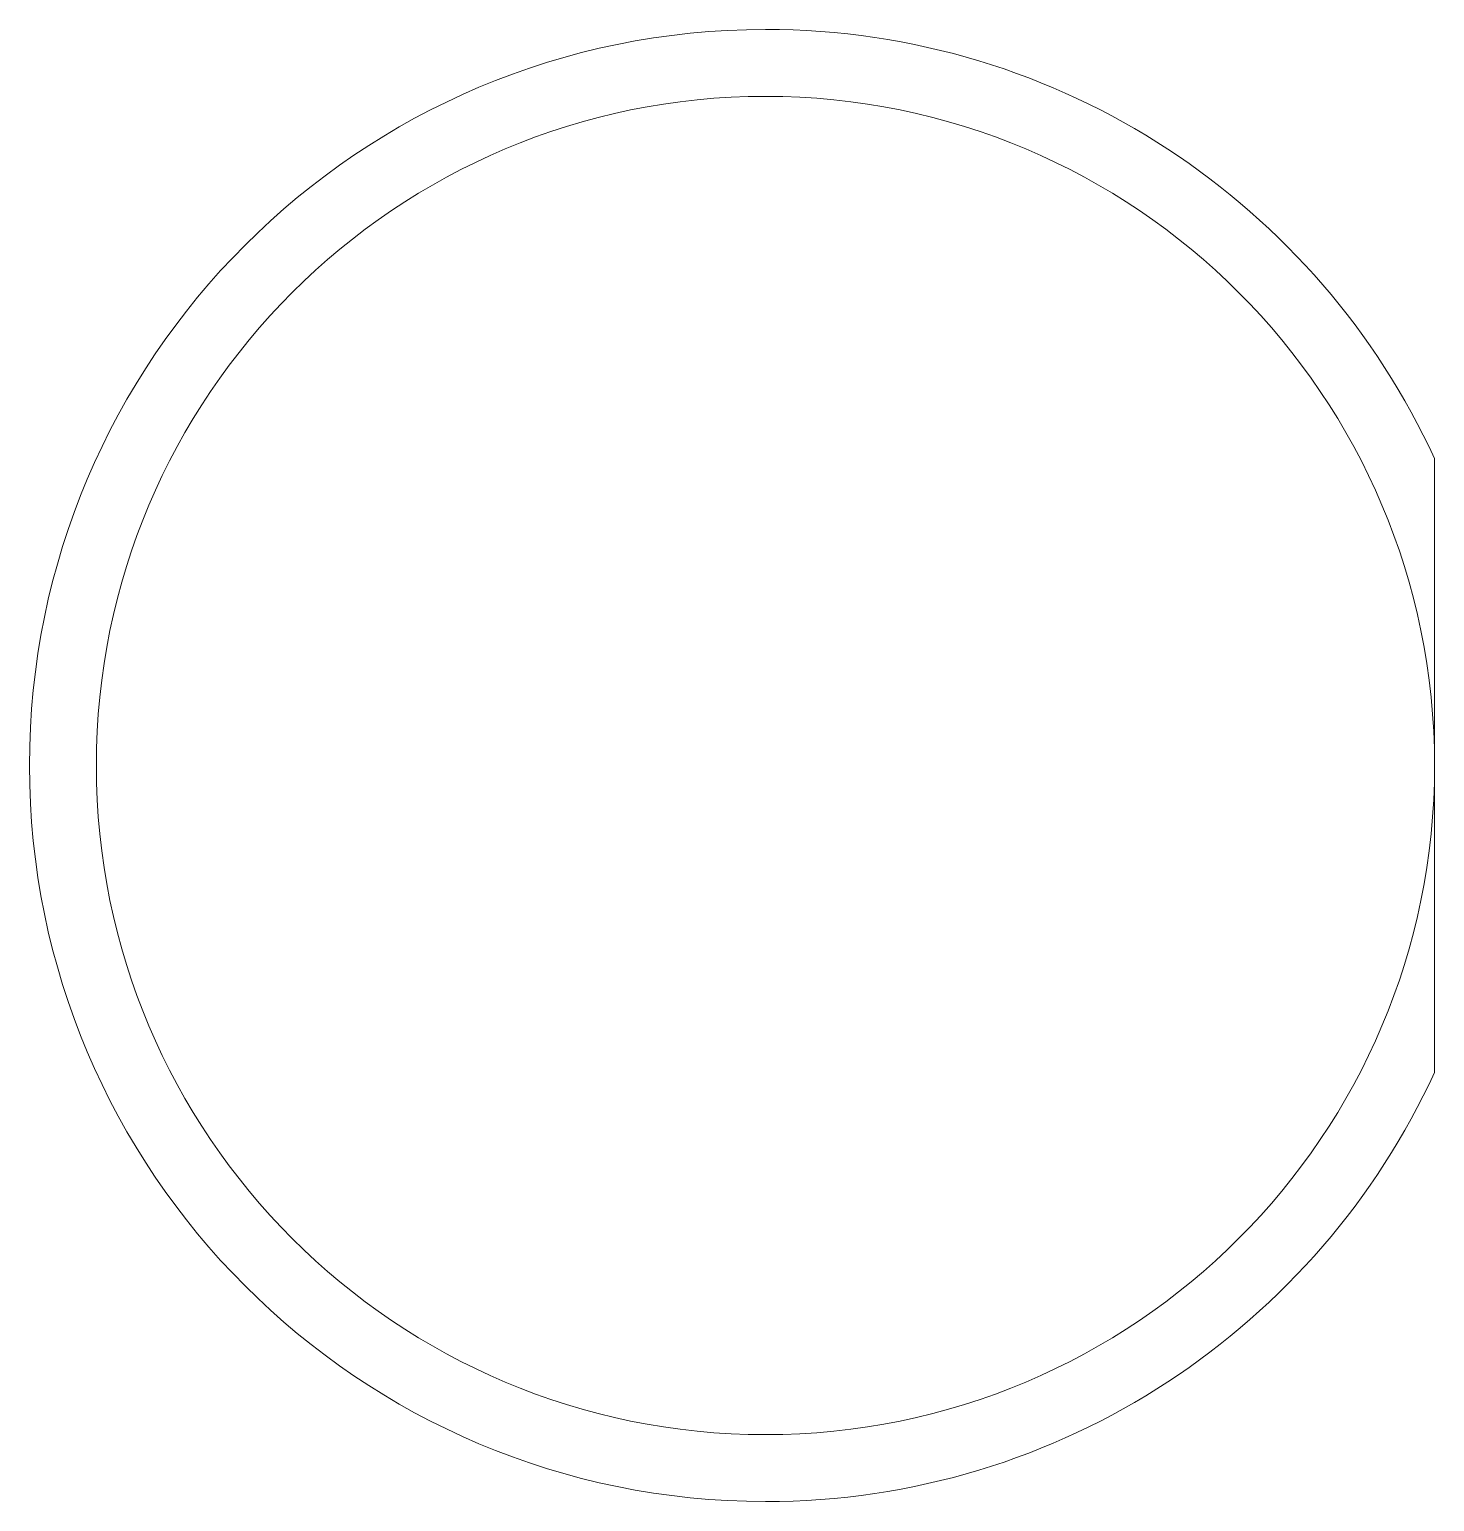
# Model space of a CAD drawing. Header units: centimetres. Extents: x -11.05 to -10, y -15.4 to -14.3.
import ezdxf

# ---------------------------------------------------------------- set-up
doc = ezdxf.new("R2010")
doc.units = ezdxf.units.CM
doc.header["$MEASUREMENT"] = 0
doc.layers.add('Layer 1', color=7, linetype='Continuous')

msp = doc.modelspace()

# ---------------------------------------------------------------- linework, layer by layer
at = {"layer": 'Layer 1', "color": 250, "lineweight": 20}
msp.add_ellipse((-10.5, -14.85), major_axis=(0, 0.5), ratio=1, dxfattribs=at)
msp.add_open_spline([(-10.5, -14.3), (-10.27815, -14.3), (-10.08695, -14.43143), (-10, -14.62065), (-10, -14.62065), (-10, -14.62065), (-10, -15.07935), (-10, -15.07935), (-10, -15.07935), (-10.08695, -15.26857), (-10.27815, -15.4), (-10.5, -15.4), (-10.5, -15.4), (-10.80371, -15.4), (-11.05, -15.15371), (-11.05, -14.85), (-11.05, -14.85), (-11.05, -14.54629), (-10.80371, -14.3), (-10.5, -14.3)], degree=3, knots=[0, 0, 0, 0, 0.2, 0.2, 0.2, 0.2, 0.4, 0.4, 0.4, 0.4, 0.6, 0.6, 0.6, 0.6, 0.8, 0.8, 0.8, 0.8, 1, 1, 1, 1], dxfattribs=at)

doc.saveas('drawing.dxf')
